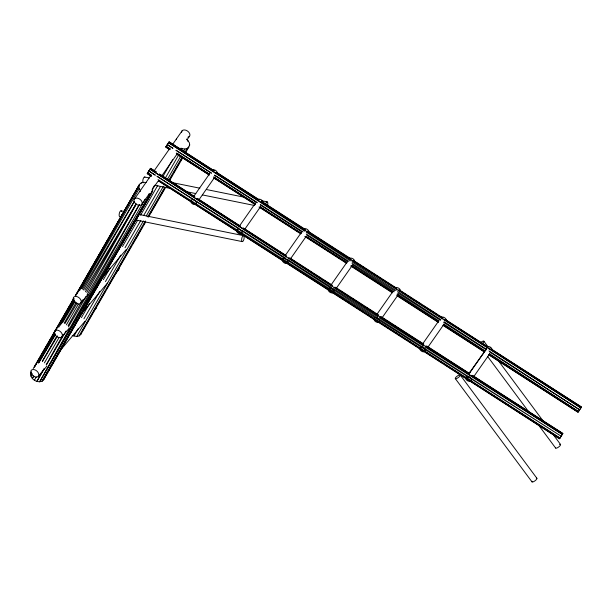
<?xml version="1.0" encoding="UTF-8"?>
<svg xmlns="http://www.w3.org/2000/svg" width="612" height="612" viewBox="0 0 612 612"><rect width="100%" height="100%" fill="white"/><g stroke="black" fill="none" stroke-linecap="round" stroke-linejoin="round"><path stroke-width="0.92" d="M490.204 347.371L489.822 349.031L489.317 348.656M76.431 294.456L138.863 186.438L139.605 184.281L141.303 182.858L143.598 182.277L146.146 182.552M31.082 372.471L30.6 373.756C30.539 379.264 37.141 383.25 42.098 381.154L43.689 379.784L151.967 192.237L152.709 190.072L152.48 188.603M185.765 152.572L189.697 144.983L189.376 142.726L186.476 139.069M43.689 379.784L44.163 378.499M72.224 335.414L76.684 336.531L79.124 335.896L80.715 334.527L81.434 332.599M469.542 373.167L470.047 372.05M38.288 376.281L38.678 375.577A4.598 3.052 40.3 0 0 36.292 370.604A4.598 3.052 40.3 0 0 31.281 370.321L30.883 371.025A4.598 3.052 40.3 0 0 33.278 375.998A4.598 3.052 40.3 0 0 38.288 376.281L46.887 366.152M61.858 336.868L62.248 336.164A4.598 3.052 40.3 0 0 59.861 331.191A4.598 3.052 40.3 0 0 54.851 330.908L54.453 331.612A4.598 3.052 40.3 0 0 56.847 336.585A4.598 3.052 40.3 0 0 61.858 336.868L69.248 328.154M80.715 303.162L81.113 302.458A4.598 3.052 40.3 0 0 78.719 297.486A4.598 3.052 40.3 0 0 73.708 297.202L73.318 297.906A4.598 3.052 40.3 0 0 75.704 302.871A4.598 3.052 40.3 0 0 80.715 303.162L88.105 294.448M43.857 368.952L36.865 381.437L44.049 369.036M46.191 364.798L62.99 334.833M68.116 325.683L82.582 299.888M86.774 292.398L136.224 204.186M94.156 310.468L96.39 307.591A4.598 3.052 40.3 0 0 96.52 306.734M115.469 273.709L118.942 269.372A4.598 3.052 40.3 0 0 118.927 267.559M136.147 237.861L137.769 235.704A4.598 3.052 40.3 0 0 137.899 234.847M149.909 194.287L39.658 381.789L139.444 204.576M30.914 376.166L32.367 373.702M38.464 362.893L54.981 333.869M58.752 327.229L74.327 299.865M79.514 290.738L138.496 187.065M57.589 327.389L58.538 325.729M61.866 319.931L63.288 317.444M66.134 312.48L67.557 309.993M68.513 308.333L71.359 303.361M76.102 295.083L78.007 291.771M78.956 290.111L79.904 288.451M80.853 286.798L82.276 284.312M83.224 282.652L86.544 276.853M87.501 275.201L90.821 269.402M91.769 267.742L139.238 184.908L75.865 295.076M73.96 298.388L34.41 367.131L73.57 299.413M33.744 376.028L32.314 378.507L33.775 376.051M42.327 361.134L56.641 336.302M64.275 323.06L76.202 302.374M83.362 289.958L134.41 201.409M152.763 188.343L154.193 185.857M79.124 335.896L145.365 220.993M147.752 216.862L164.903 187.104M168.721 180.494L182.062 157.345M184.923 152.388L187.157 148.502L188.963 147.025M33.232 368.523L73.823 298.22M75.253 295.741L139.605 184.281M140.936 183.485L141.303 182.858M38.548 362.947L55.241 334.037M60.489 324.949L74.327 300.989M81.48 288.596L139.207 188.641L138.863 186.438M140.133 191.48L140.5 190.845L139.207 188.641M34.371 380.289L36.276 376.977M44.393 362.916L59.196 337.281M66.364 324.873L78.298 304.195M85.458 291.794L136.078 204.117M176.264 139.651L176.6 139.077M39.658 381.789L145.113 199.191M151.967 192.237L150.269 193.66L42.098 381.154L151.608 192.864L48.715 370.421M48.708 370.405L50.138 367.919M51.094 366.259L60.642 349.697M61.598 348.044L67.335 338.107M68.284 336.447L71.627 330.656M72.583 328.996L74.021 326.51M74.97 324.857L75.926 323.197M76.883 321.545L78.313 319.059M79.269 317.406L80.226 315.746M81.182 314.094L82.612 311.607M83.569 309.955L85.007 307.469M85.955 305.809L86.912 304.156M87.868 302.496L91.211 296.705M92.641 294.219L93.598 292.559M94.554 290.907L99.81 281.795M101.24 279.309L106.496 270.206M107.452 268.546L110.795 262.747M111.751 261.095L115.094 255.296M116.05 253.643L117.481 251.157M118.437 249.497L119.394 247.845M120.342 246.185L121.78 243.706M122.737 242.046L123.685 240.394M125.123 237.907L126.08 236.247M127.036 234.595L128.466 232.109M129.423 230.456L130.379 228.796M131.81 226.31L132.766 224.658M133.722 222.998L134.671 221.345M136.109 218.859L137.065 217.206M138.014 215.546L138.97 213.894M140.408 211.408L143.269 206.443M144.707 203.957L149.955 194.845M152.709 190.072L151.394 192.359L152.342 190.707M81.419 317.659L89.536 303.598M103.39 279.615L110.068 268.033M122.484 246.529L137.769 220.068M140.63 215.103L157.82 185.329M163.075 176.233L172.622 159.686M73.891 336.179L78.191 328.736M83.928 318.814L99.71 291.526M105.448 281.604L120.748 255.143M125.055 247.699L140.829 220.412M143.698 215.455L160.436 186.515M165.217 178.245L178.605 155.088M181.955 149.297L182.284 148.724L184.9 149.037L187.157 148.502M187.823 141.143L188.152 140.569M76.684 336.531L143.43 220.894M146.291 215.937L163.45 186.201M167.267 179.591L180.609 156.465M183.47 151.516L184.9 149.037M82.391 330.939L85.734 325.148M86.682 323.496L88.12 321.009M89.077 319.357L90.025 317.697M90.981 316.044L92.412 313.566M93.368 311.906L96.711 306.115M97.668 304.455L99.098 301.976M100.054 300.324L101.011 298.664M101.967 297.011L105.31 291.22M106.74 288.734L107.697 287.082M108.653 285.422L114.383 275.492M115.339 273.839L124.894 257.285M125.843 255.632L129.186 249.834M130.142 248.181L131.58 245.695M132.529 244.043L135.872 238.252M136.828 236.592L140.171 230.8M141.127 229.148L142.558 226.662M143.514 225.009L144.47 223.349M150.2 213.42L151.156 211.767M152.113 210.115L157.842 200.178M158.799 198.525L164.054 189.422M169.302 180.318L172.645 174.527M173.601 172.867L175.032 170.388M175.988 168.728L179.331 162.937M180.288 161.285L181.718 158.799M186.974 149.695L187.93 148.043M189.36 145.557L189.697 144.983M80.715 334.527L145.656 222.041M148.517 217.084L165.707 187.303M169.532 180.685L182.896 157.529M46.436 364.905L66.065 331.008M68.46 326.877L86.177 296.285M87.134 294.632L139.314 204.515M141.716 208.853L143.162 206.374M148.479 197.301L149.932 194.83M39.168 362.212L55.187 335.124M62.47 322.807L75.085 301.471M82.368 289.155L134.311 201.325M42.534 361.31L57.612 335.912M64.918 323.626L77.081 303.139M84.869 290.034L135.963 204.018M150.912 175.407L134.066 199.596A4.598 3.075 35 0 0 136.507 204.385A4.598 3.075 35 0 0 141.701 204.569L148.823 194.394M187.18 139.567L189.781 135.749A4.598 3.075 35 0 0 187.341 130.953A4.598 3.075 35 0 0 182.147 130.769L181.741 131.458A4.598 3.075 35 0 0 181.603 132.299M141.701 204.569L142.106 203.88A4.598 3.075 35 0 0 139.666 199.091A4.598 3.075 35 0 0 134.479 198.9M154.201 170.71L169.547 148.785M172.286 144.868L182.147 130.769M152.113 189.689L158.141 181.076M161.973 175.598L177.319 153.666M194.172 195.794L209.717 173.579M199.397 199.152L214.942 176.937M239.445 226.019L255.525 203.039M244.67 229.385L260.75 206.397M285.253 255.487L301.334 232.499M290.471 258.845L306.023 236.622M331.061 284.947L347.142 261.959M336.279 288.306L352.367 265.317M376.87 314.407L392.95 291.427M382.087 317.766L398.175 294.785M422.678 343.868L438.758 320.887M427.895 347.226L443.983 324.245M468.899 374.077L486.594 348.794M474.239 375.921L489.791 353.705M469.022 373.366L486.555 348.802M101.041 279.217L126.294 249.467M80.96 314.361L107.46 283.149M60.389 350.24L84.946 321.315M148.739 194.042L150.269 193.66M465.801 377.16A3.106 2.081 35 0 1 466.826 376.441L467.293 376.38A3.106 2.081 35 0 1 470.368 377.811A3.106 2.081 35 0 1 471.026 380.519M144.677 177.013L149.351 177.962M171.796 182.506L199.849 188.198M206.397 189.521L242.865 196.919M261.561 200.713L267.176 201.845M154.66 185.245L171.498 188.657M187.394 191.877L195.809 193.583M202.35 194.907L254.722 205.525M121.023 210.811L123.831 211.385M138.794 214.414L243.522 235.651A3.045 1.132 -78.5 0 1 243.553 240.34A3.045 1.132 -78.5 0 1 241.641 239.889A3.045 1.132 -78.5 0 1 243.522 235.651M135.688 219.991L242.291 241.602M488.736 348.611L489.577 349.154M180.968 148.127L182.284 148.724M156.81 176.111L239.017 228.467M242.245 230.525L285.766 258.241M287.38 259.266L331.712 287.502M333.318 288.527L377.65 316.764M379.264 317.789L423.588 346.025M425.202 347.05L562.221 434.321L562.856 433.51L472.847 375.623M151.615 175.43L147.584 172.867L150.583 168.361L156.213 171.98M270.129 207.514L272.539 209.059M285.414 217.306L287.824 218.851M295.864 224.007L298.281 225.553M311.148 233.799L313.566 235.352M316.779 237.41L318.385 238.443M321.606 240.501L324.016 242.054M326.433 243.599L328.843 245.144M332.064 247.202L334.473 248.755M336.891 250.3L339.3 251.846M341.71 253.391L344.128 254.936M347.341 257.002L349.758 258.547M356.995 263.183L360.216 265.248M362.625 266.794L365.035 268.339M367.452 269.884L369.862 271.43M372.28 272.975L380.32 278.131M382.737 279.676L385.95 281.742M387.557 282.775L390.777 284.832M393.187 286.378L395.604 287.923M399.621 290.501L406.062 294.624M408.472 296.177L411.692 298.235M413.299 299.268L421.339 304.424M423.756 305.969L437.427 314.729M439.034 315.761L441.451 317.307M445.467 319.885L487.297 346.69A3.106 2.081 35 0 1 490.342 347.142A3.106 2.081 35 0 1 492.132 349.766M491.314 349.268L581.4 406.995L581.056 407.714L578.065 412.22L488.858 354.853M209.258 174.894L176.256 153.765L209.189 174.978M214.085 177.985L255.135 204.27M259.962 207.361L299.398 232.606M305.839 236.729L314.69 242.398M316.305 243.431L325.156 249.099M327.573 250.645L329.99 252.19M331.597 253.223L340.448 258.891M343.669 260.949L345.283 261.982M353.331 267.13L355.74 268.676M363.788 273.832L366.205 275.377M374.253 280.533L375.867 281.558M379.891 284.136L381.498 285.169M389.546 290.317L391.16 291.35M286.783 256.765L149.948 169.172L562.221 434.321L559.506 438.743L158.485 180.823L559.858 438.016L158.034 179.584L561.02 436.127L157.59 176.661M288.39 257.797L332.66 286.141M334.267 287.173L378.537 315.509M380.144 316.542L423.611 344.365M426.029 345.91L469.488 373.741M471.906 375.286L562.856 433.51L560.141 437.932L559.506 438.743L444.756 364.599M175.56 145.985L169.126 141.846L165.791 147.071L169.815 149.657L165.791 147.071L169.126 141.846L214.062 170.878M177.166 147.018L214.131 170.794M216.541 172.339L259.136 199.734M262.349 201.807L304.944 229.194M308.157 231.267L350.752 258.662M353.162 260.207L396.561 288.122M398.97 289.667L443.172 318.095M445.582 319.648L488.177 347.042M491.39 349.108L581.4 406.995L578.065 412.22L488.934 354.692M172.844 148.203L167.221 144.585L172.829 148.226M176.065 150.269L211.423 173.012M214.636 175.078L257.231 202.473M260.444 204.538L303.039 231.933M306.252 233.998L348.848 261.393M352.061 263.458L394.656 290.853M397.869 292.926L440.464 320.321M443.677 322.386L486.272 349.781M489.485 351.846L579.495 409.734L488.965 350.906M170.159 148.938L166.135 146.352L170.151 148.945M209.533 174.259L176.585 153.069L209.495 174.336M214.353 177.365L255.342 203.72M260.161 206.825L301.15 233.187M305.969 236.286L346.958 262.647M351.778 265.746L392.766 292.108M397.586 295.206L438.575 321.568M443.394 324.666L484.383 351.028M489.202 354.134L578.409 411.501L489.439 353.751M214.009 178.084L254.997 204.439M259.014 207.024L300.806 233.906M304.822 236.484L346.614 263.367M350.63 265.952L392.422 292.827M397.242 295.925L438.23 322.287M443.05 325.385L484.038 351.747M194.784 196.789L159.426 174.045L194.746 196.865M197.194 198.334L240.593 226.249M243.002 227.802L286.401 255.709M289.614 257.774L332.209 285.169M335.422 287.235L378.82 315.149M381.23 316.702L423.825 344.089M427.038 346.163L469.633 373.557M151.6 175.453L147.584 172.867L147.232 173.586L151.248 176.172L147.232 173.586L150.583 168.361L156.205 171.987M216.472 172.431L258.998 199.91M261.408 201.47L305.541 229.982M307.147 231.015L351.28 259.534M352.887 260.567L397.02 289.086M398.626 290.119L442.759 318.638M444.358 319.671L580.773 407.806L168.507 142.657L304.7 231.16M213.512 176.929L255.265 203.88M260.085 206.986L301.035 233.417M305.855 236.53L346.805 262.961M351.625 266.067L392.575 292.505M396.591 295.091L438.345 322.042M443.164 325.156L484.115 351.586M197.959 198.938L239.713 225.889M245.335 229.515L285.483 255.426M290.302 258.539L295.917 262.166M297.524 263.206L311.982 272.531M313.589 273.572L321.614 278.751M324.023 280.304L331.253 284.97M336.072 288.084L337.679 289.116M340.081 290.669L347.31 295.336M350.523 297.409L359.351 303.108M360.958 304.149L363.367 305.702M365.777 307.255L369.793 309.848M371.4 310.881L373.006 311.921M381.834 317.62L385.047 319.693M386.654 320.734L389.064 322.287M392.277 324.36L395.49 326.433M397.899 327.986L399.506 329.026M402.711 331.1L405.924 333.173M413.154 337.832L416.367 339.905M418.776 341.465L421.186 343.018M429.211 348.197L431.621 349.758M439.653 354.937L442.063 356.49M444.465 358.043L446.875 359.604M454.907 364.783L457.317 366.336M465.342 371.522L467.752 373.075M336.432 294.609L338.841 296.17M341.244 297.723L343.653 299.276M346.866 301.349L349.268 302.909M351.678 304.462L354.088 306.015M357.293 308.088L359.703 309.649M362.113 311.202L364.515 312.755M366.925 314.316L370.138 316.389M377.359 321.055L380.565 323.128M382.974 324.681L385.376 326.234M387.786 327.795L390.999 329.868M392.598 330.901L396.614 333.494M398.221 334.535L401.426 336.608M403.033 337.64L407.041 340.234M408.648 341.274L411.861 343.347M413.467 344.38L417.476 346.973M419.082 348.014L422.288 350.087M425.501 352.16L432.722 356.827M434.329 357.859L443.157 363.566M306.298 232.2L350.362 260.834M351.969 261.875L396.033 290.509M397.632 291.549L440.892 319.663M444.098 321.751L486.563 349.345M176.042 150.307L211.308 173.204M214.514 175.284L256.994 202.855M260.199 204.936L301.877 231.994M306.688 235.115L347.57 261.653M352.374 264.774L394.059 291.832M397.264 293.913L438.942 320.971M443.754 324.092L484.627 350.622M480.933 342.253A3.045 0.903 -36.6 0 1 483.87 341.213L487.848 346.568M499.208 361.868L544.091 422.303M553.745 435.308L560.561 444.488M487.489 356.283L528.393 411.363M538.614 425.133L555.658 448.083M460.224 375.018A3.045 0.903 -36.6 0 1 456.965 378.377A3.045 0.903 -36.6 0 1 456.124 377.053A3.045 0.903 -36.6 0 1 460.224 375.018L536.908 478.293M455.313 378.614L532.004 481.889M467.293 376.38L468.272 378.132L467.805 378.193L466.826 376.441M96 308.295A4.598 3.052 40.3 0 1 95.365 308.792M118.552 270.076A4.598 3.052 40.3 0 1 117.917 270.58M137.379 236.408A4.598 3.052 40.3 0 1 136.744 236.913M559.498 444.473A3.045 0.903 -36.6 0 1 559.215 446.553A3.045 0.903 -36.6 0 1 555.62 447.823M483.87 341.213A3.045 0.903 -36.6 0 1 481.904 343.776M536.341 478.148A3.045 0.903 -36.6 0 1 534.942 480.848A3.045 0.903 -36.6 0 1 532.088 481.262M143.177 182.797A3.045 1.132 -78.5 0 1 143.154 178.964A3.045 1.132 -78.5 0 1 144.945 177.182M265.654 203.804A3.045 1.132 -78.5 0 1 267.314 201.906A3.045 1.132 -78.5 0 1 267.658 205.089M120.426 216.503A3.045 1.132 -78.5 0 1 119.302 213.527A3.045 1.132 -78.5 0 1 121.497 211.347M189.368 136.438A4.598 3.075 35 0 1 187.853 137.203M470.743 380.863A3.106 2.081 35 0 1 467.369 380.641A3.106 2.081 35 0 1 465.64 377.573M441.52 317.245A3.106 2.081 35 0 1 444.534 317.682A3.106 2.081 35 0 1 446.324 320.305M424.935 351.403A3.106 2.081 35 0 1 421.561 351.181A3.106 2.081 35 0 1 419.832 348.113M419.993 347.7A3.106 2.081 35 0 1 423.649 347.57A3.106 2.081 35 0 1 425.218 351.058M395.375 288.015A3.106 2.081 35 0 1 398.481 288.076A3.106 2.081 35 0 1 400.516 290.845M379.126 321.943A3.106 2.081 35 0 1 375.753 321.721A3.106 2.081 35 0 1 374.024 318.653M374.184 318.24A3.106 2.081 35 0 1 377.841 318.11A3.106 2.081 35 0 1 379.409 321.598M349.567 258.547A3.106 2.081 35 0 1 352.94 258.777A3.106 2.081 35 0 1 354.669 261.837M333.318 292.482A3.106 2.081 35 0 1 329.945 292.253A3.106 2.081 35 0 1 328.216 289.193M328.376 288.772A3.106 2.081 35 0 1 332.033 288.65A3.106 2.081 35 0 1 333.601 292.138M303.759 229.087A3.106 2.081 35 0 1 307.132 229.316A3.106 2.081 35 0 1 308.861 232.376M287.51 263.022A3.106 2.081 35 0 1 284.136 262.793A3.106 2.081 35 0 1 282.415 259.733M282.576 259.312A3.106 2.081 35 0 1 286.225 259.19A3.106 2.081 35 0 1 287.793 262.67M257.95 199.627A3.106 2.081 35 0 1 261.332 199.856A3.106 2.081 35 0 1 263.053 202.916M241.702 233.562A3.106 2.081 35 0 1 238.328 233.333A3.106 2.081 35 0 1 236.607 230.273M236.768 229.852A3.106 2.081 35 0 1 240.417 229.73A3.106 2.081 35 0 1 241.985 233.21M212.15 170.167A3.106 2.081 35 0 1 215.523 170.396A3.106 2.081 35 0 1 217.245 173.456M195.894 204.102A3.106 2.081 35 0 1 192.52 203.873A3.106 2.081 35 0 1 190.799 200.812M190.959 200.392A3.106 2.081 35 0 1 194.608 200.269A3.106 2.081 35 0 1 196.177 203.75M31.556 372.104L30.6 373.756L31.556 372.104M47.751 372.058L44.408 377.856L47.759 372.073M155.196 175.078L148.747 170.97L155.18 175.109"/></g></svg>
